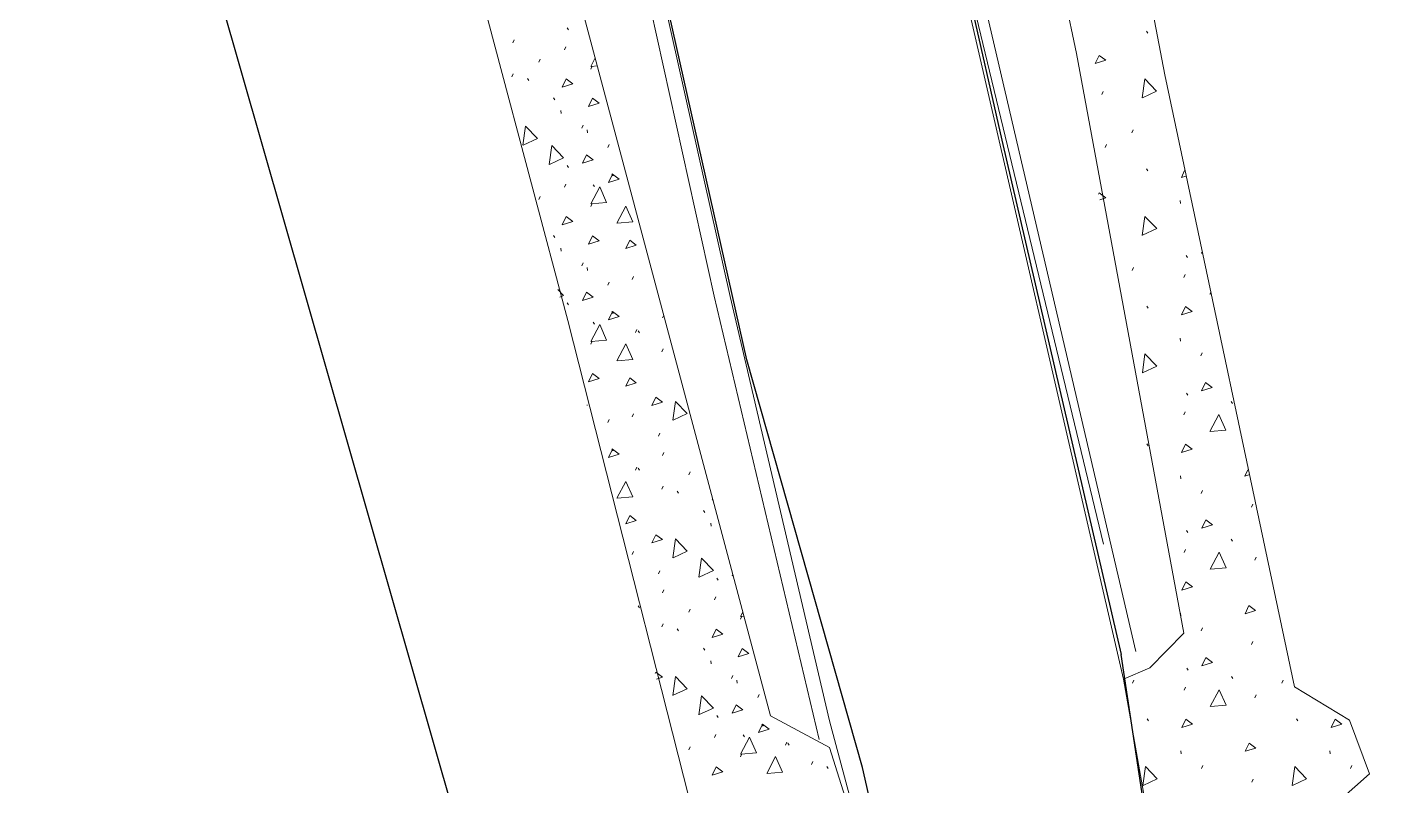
# Model space of a CAD drawing. Header units: metres. Extents: x -703672 to 3951284, y -4124475 to 4104628.
# Drawn here: x 327605.41 to 327642.02, y 4104227.59 to 4104247.85 of the extents above; entities that cross this region are included whole.
import ezdxf

# ---------------------------------------------------------------- set-up
doc = ezdxf.new("R2010")
doc.units = ezdxf.units.M
doc.header["$MEASUREMENT"] = 0
for name, color, linetype, lineweight in [('C-ANNO-TEXT', 7, 'Continuous', 25), ('V-ANNO-PATT', 9, 'Continuous', 0), ('V-ROAD-ASPH', 9, 'Continuous', 0), ('V-ROAD-CURB', 6, 'Continuous', 0), ('V-SITE-FENC', 251, 'FENCE', 0), ('V-SITE-WALK', 7, 'Continuous', 0)]:
    doc.layers.add(name, color=color, linetype=linetype, lineweight=lineweight)
doc.layers.add('ra', color=7, linetype='Continuous')
doc.linetypes.add('FENCE', pattern='A,0.1,-0.01302,[7,dgnlstyle-tsaec.shx,S=0.0001240079365079365,R=0,X=0,Y=0],-0.01302', length=0.12604)

msp = doc.modelspace()

# ---------------------------------------------------------------- linework, layer by layer
at = {"layer": 'C-ANNO-TEXT', "color": 4, "lineweight": 30, "ltscale": 0.6, "elevation": 5.983413176301609}
msp.add_lwpolyline([(327665.5729307538, 4104001.849001709), (327641.232378814, 4104115.978905268), (327619.8861136422, 4104216.068960391), (327591.7260042686, 4104314.452543943), (327580.4504597362, 4104313.59571581), (327573.2267021704, 4104352.255640398), (327528.9121857327, 4104334.941619649), (327474.4079680003, 4104310.967645216), (327379.6999764125, 4104258.140628737), (327339.8195604153, 4104230.764450457), (327333.9914384905, 4104229.543941272), (327219.5630500407, 4104141.476783445), (327182.0491303254, 4104108.423911608), (327140.7227356881, 4104065.652639747), (327137.3190008439, 4104059.241637646), (327124.9503086815, 4104044.794111523), (327127.0686271138, 4104015.680140578)], dxfattribs=at)
at = {"layer": 'C-ANNO-TEXT', "color": 251, "lineweight": 30, "ltscale": 0.6, "elevation": 5.983413176301609}
msp.add_lwpolyline([(327344.4810744388, 4103975.106158198), (327519.4609574685, 4103989.493506075), (327567.1423479246, 4103995.960552649), (327618.4078448146, 4104000.15195829), (327665.5729307538, 4104001.849001709), (327641.232378814, 4104115.978905268), (327619.7443724439, 4104216.564164684), (327591.7260042686, 4104314.452543943), (327580.4504597362, 4104313.59571581), (327573.2267021704, 4104352.255640398), (327529.2050396148, 4104335.056039902), (327475.0566468335, 4104311.252970103), (327380.3080882658, 4104258.479826458), (327339.8195604153, 4104230.764450457), (327333.9914384905, 4104229.543941272), (327219.5630500407, 4104141.476783445), (327181.6303627212, 4104107.99050281), (327140.7227356881, 4104065.652639747), (327137.3190008439, 4104059.241637646), (327124.9503086815, 4104044.794111523), (327127.0686271138, 4104015.680140578), (327148.2210934783, 4104005.32173222), (327237.5672886667, 4103964.986671002)], dxfattribs=at)
at = {"layer": 'ra'}
for p, q in [((327624.6202810477, 4104238.965655241, 9.1), (327615.4579388199, 4104279.803079179, 10.39)), ((327624.3579322091, 4104276.154470859, 10.1), (327631.4267563971, 4104244.840341898, 9.09)), ((327631.4267563971, 4104244.840341898, 9.09), (327634.6134305858, 4104231.095040569, 8.85)), ((327627.710169352, 4104228.075031738, 8.87), (327624.6202810477, 4104238.965655241, 9.1)), ((327636.4703494462, 4104218.797120243, 8.74), (327634.6134305858, 4104231.095040569, 8.85)), ((327638.6210487772, 4104180.420194605, 8.6), (327627.710169352, 4104228.075031738, 8.87))]:
    msp.add_line(p, q, dxfattribs=at)
at = {"layer": 'V-ANNO-PATT'}
for p, q in [((327619.8228595351, 4104247.838883081, 8.711755814883318), (327619.8584595225, 4104247.7855831, 8.71180922561777)), ((327635.2901813942, 4104247.747610587, 8.503937493213712), (327635.3256148184, 4104247.694314892, 8.501661226274287)), ((327618.3702594978, 4104247.439083219, 8.711713886315664), (327618.4058595137, 4104247.518983191, 8.711656716469719)), ((327619.7555594122, 4104247.253583283, 8.71222440178704), (327619.7911594281, 4104247.333583255, 8.712167148922646)), ((327619.0692196125, 4104246.923650911, 8.65399061507668), (327619.1048178011, 4104247.003550908, 8.654350301270348)), ((327618.3499532688, 4104246.533950923, 8.647031704737557), (327618.3855514574, 4104246.61385092, 8.647391390931226)), ((327618.7610592801, 4104246.481083549, 8.712609778101815), (327618.7965592676, 4104246.427783567, 8.7126631631006)), ((327620.4544570433, 4104246.738150916, 8.667156942828932), (327620.4900552317, 4104246.818150914, 8.667516654218439)), ((327634.0972148178, 4104246.060446883, 8.624982458944494), (327634.1326070389, 4104246.140440421, 8.62100947628722)), ((327619.460004138, 4104245.965650941, 8.657476710389915), (327619.4955026513, 4104245.912350942, 8.657801881920108)), ((327619.6587590683, 4104245.629183843, 8.713548041420935), (327619.667659051, 4104245.54928387, 8.713616663640138)), ((327620.2124589494, 4104245.157884005, 8.714081805799509), (327620.2479589653, 4104245.237883978, 8.714024527199442)), ((327620.3576653505, 4104245.113750968, 8.665824377998476), (327620.3665651378, 4104245.03385097, 8.665889135202285)), ((327634.9036056488, 4104245.030530084, 8.570845367773664), (327634.9389979757, 4104245.110423629, 8.566873651734532)), ((327620.9113412964, 4104244.642450983, 8.670986850438474), (327620.9468394893, 4104244.72245098, 8.671345608022591)), ((327634.1872075845, 4104244.640861563, 8.63558204385533), (327634.2225999113, 4104244.720755109, 8.631610327816205)), ((327619.8228587498, 4104244.163584348, 8.714806992113914), (327619.8584587373, 4104244.110284366, 8.714860402848359)), ((327621.0190586619, 4104243.937584426, 8.71530246390666), (327621.0545586494, 4104243.884284444, 8.715355848905439)), ((327635.2940650483, 4104244.07260747, 8.55048950989233), (327635.3294984725, 4104244.019311775, 8.548213242952912)), ((327619.755558627, 4104243.57828455, 8.715275579017636), (327619.7911586429, 4104243.658284522, 8.715218326153234)), ((327620.5217614082, 4104243.648151014, 8.667020302417214), (327620.5573599169, 4104243.594851016, 8.667346427752797)), ((327619.0692284453, 4104243.248351027, 8.653064592391082), (327619.1048266339, 4104243.328251024, 8.653424278584751)), ((327636.1895574967, 4104243.220776284, 8.486647469067634), (327636.1985111154, 4104243.140882738, 8.486919574930049)), ((327620.4544658762, 4104243.062851033, 8.666230920143335), (327620.4900640646, 4104243.14285103, 8.666590631532841)), ((327619.4600129708, 4104242.290351058, 8.65655068770431), (327619.4955114841, 4104242.237051059, 8.656875859234503)), ((327619.6587582831, 4104241.953885109, 8.716599218651531), (327619.6676582657, 4104241.873985137, 8.716667840870727)), ((327636.3546380847, 4104241.755294671, 8.491568192464115), (327636.3901711627, 4104241.701998977, 8.489283611793965)), ((327620.2124581641, 4104241.482585272, 8.717132983030105), (327620.24795818, 4104241.562585244, 8.717075704430037)), ((327620.3576741834, 4104241.438451084, 8.664898355312872), (327620.3665739706, 4104241.358551087, 8.66496311251668)), ((327634.907489303, 4104241.355526967, 8.617397384452289), (327634.9428816298, 4104241.435420512, 8.613425668413157)), ((327620.9113501292, 4104240.9671511, 8.670060827752877), (327620.9468483221, 4104241.047151097, 8.670419585336994)), ((327621.5621580416, 4104241.118485397, 8.717782607561276), (327621.5977580575, 4104241.198485369, 8.717725354696881)), ((327636.2881895512, 4104241.17004195, 8.504576849250192), (327636.3235817724, 4104241.250035489, 8.500603866592918)), ((327619.8228579646, 4104240.488285614, 8.717858169344503), (327619.858457952, 4104240.434985633, 8.717911580078955)), ((327621.0190578767, 4104240.262285692, 8.718353641137256), (327621.0545578641, 4104240.208985711, 8.718407026136035)), ((327635.2979487025, 4104240.397604351, 8.597041526570955), (327635.3333821266, 4104240.344308657, 8.59476525963153)), ((327620.5217702411, 4104239.972851131, 8.666094279731617), (327620.5573687498, 4104239.919551133, 8.6664204050672)), ((327622.3702577948, 4104240.088485752, 8.718845667586002), (327622.4034329025, 4104240.162943309, 8.718792391885046)), ((327621.6509577354, 4104239.698785886, 8.718984073824302), (327621.6865577513, 4104239.778685858, 8.718926903978357)), ((327621.7179163711, 4104239.746851138, 8.677446757180974), (327621.7534148844, 4104239.69355114, 8.677771928711167)), ((327636.1934411509, 4104239.545773165, 8.533199485746259), (327636.2023947695, 4104239.46587962, 8.533471591608667)), ((327620.4544747091, 4104239.387551149, 8.665304897457737), (327620.4900728974, 4104239.467551147, 8.665664608847237)), ((327622.3497889814, 4104239.183351156, 8.683331874870142), (327622.38538717, 4104239.263251154, 8.68369156106381)), ((327636.745722316, 4104239.074511236, 8.493135929987801), (327636.7810148834, 4104239.154504774, 8.489171261061259)), ((327636.3585217387, 4104238.080291553, 8.53812020914274), (327636.3940548168, 4104238.026995859, 8.535835628472583)), ((327620.3576830163, 4104237.763151201, 8.663972332627274), (327620.3589545744, 4104237.751735479, 8.663981584820569)), ((327637.5508194281, 4104237.854309809, 8.441533919107684), (327637.5862528522, 4104237.801014115, 8.439257652168266)), ((327620.9113589621, 4104237.291851216, 8.669134805067273), (327620.946857155, 4104237.371851213, 8.669493562651397)), ((327621.5621572564, 4104237.443186664, 8.720833784791864), (327621.5977572723, 4104237.523186636, 8.72077653192747)), ((327636.2920732054, 4104237.495038833, 8.551128865928817), (327636.3274654266, 4104237.57503237, 8.547155883271536)), ((327622.2609984416, 4104236.927751228, 8.68191657833237), (327622.29659663, 4104237.007751225, 8.682276289721877)), ((327635.3034706929, 4104236.720136998, 8.64348829542751), (327635.3372657808, 4104236.669305539, 8.641317276310154)), ((327621.0190570914, 4104236.586986959, 8.721404818367844), (327621.0545570789, 4104236.533686977, 8.721458203366623)), ((327622.3702570096, 4104236.413187018, 8.721896844816591), (327622.4058570255, 4104236.493086991, 8.721839674970646)), ((327621.6509569502, 4104236.023487153, 8.72203525105489), (327621.686556966, 4104236.103387126, 8.721978081208945)), ((327621.717925204, 4104236.071551254, 8.67652073449537), (327621.7534237172, 4104236.018251257, 8.676845906025562)), ((327623.069064158, 4104235.897751261, 8.689364762523667), (327623.1046623465, 4104235.977651258, 8.689724448717328)), ((327636.1973248051, 4104235.870770047, 8.579751502424884), (327636.2062784237, 4104235.790876502, 8.580023608287291)), ((327622.3497978143, 4104235.508051273, 8.682405852184544), (327622.3853960029, 4104235.587951271, 8.682765538378206)), ((327622.7610567919, 4104235.455187349, 8.722792736602749), (327622.7965567794, 4104235.401887367, 8.722846121601528)), ((327636.7496059701, 4104235.399508118, 8.539687946666426), (327636.7848985375, 4104235.479501656, 8.535723277739883)), ((327623.4598486835, 4104234.939751291, 8.692850857836902), (327623.4953471968, 4104234.886451293, 8.693176029367095)), ((327638.095018187, 4104235.035437529, 8.432089279612455), (327638.1304104081, 4104235.115431067, 8.428116296955181)), ((327623.6587565802, 4104234.603287643, 8.72373099992187), (327623.6676565628, 4104234.523387671, 8.723799622141065)), ((327636.3624053929, 4104234.405288435, 8.584672225821365), (327636.3979384709, 4104234.351992741, 8.582387645151208)), ((327637.5547030822, 4104234.179306692, 8.488085935786309), (327637.5901365064, 4104234.126010997, 8.485809668846883)), ((327621.5621564711, 4104233.767887931, 8.72388496202246), (327621.5977564871, 4104233.847887903, 8.723827709158066)), ((327636.2959568595, 4104233.820035714, 8.597680882607435), (327636.3313490807, 4104233.900029252, 8.59370789995016)), ((327638.1850109537, 4104233.615852209, 8.44268886452329), (327638.2204032805, 4104233.695745755, 8.438717148484159)), ((327622.2610072744, 4104233.252451345, 8.680990555646773), (327622.2966054628, 4104233.332451342, 8.68135026703628)), ((327623.8228562616, 4104233.137688148, 8.724989950614841), (327623.8584562491, 4104233.084388166, 8.725043361349293)), ((327622.3702562244, 4104232.737888285, 8.724948022047187), (327622.4058562402, 4104232.817788258, 8.724890852201241)), ((327623.7555561388, 4104232.55238835, 8.725458537518563), (327623.7911561547, 4104232.632388322, 8.725401284654168)), ((327621.7179340369, 4104232.396251371, 8.675594711809772), (327621.7534325501, 4104232.342951374, 8.675919883339965)), ((327623.0690729909, 4104232.222451378, 8.68843873983807), (327623.1046711794, 4104232.302351374, 8.688798426031731)), ((327622.3498066471, 4104231.83275139, 8.68147982949894), (327622.3854048357, 4104231.912651388, 8.681839515692616)), ((327624.4543104217, 4104232.036951383, 8.701605067590322), (327624.4899086101, 4104232.11695138, 8.701964778979828)), ((327636.2012084592, 4104232.195766929, 8.626303519103502), (327636.2101620778, 4104232.115873384, 8.62657562496591)), ((327622.7610560067, 4104231.779888616, 8.725843913833344), (327622.7965559941, 4104231.726588634, 8.725897298832123)), ((327636.7534896242, 4104231.724505, 8.58623996334505), (327636.7887821916, 4104231.804498538, 8.582275294418508)), ((327623.4598575163, 4104231.264451408, 8.691924835151298), (327623.4953560296, 4104231.211151409, 8.69225000668149)), ((327638.098901841, 4104231.360434411, 8.478641296291073), (327638.1342940623, 4104231.440427949, 8.4746683136338)), ((327623.6587557949, 4104230.92798891, 8.726782177152465), (327623.6676557776, 4104230.848088937, 8.726850799371661)), ((327624.2124556759, 4104230.456689072, 8.727315941531032), (327624.2479556918, 4104230.536689044, 8.727258662930964)), ((327624.3575187289, 4104230.412551435, 8.700272502759859), (327624.3664185161, 4104230.332651437, 8.700337259963668)), ((327634.9191402653, 4104230.330517612, 8.757053434488157), (327634.9545325922, 4104230.410411158, 8.753081718449025)), ((327636.3662890471, 4104230.730285317, 8.631224242499982), (327636.4018221251, 4104230.676989623, 8.628939661829826)), ((327637.5585867363, 4104230.504303573, 8.534637952464927), (327637.5940201605, 4104230.451007878, 8.532361685525508)), ((327638.9052926722, 4104230.330517612, 8.424504205120243), (327638.940684999, 4104230.410411158, 8.420532489081111)), ((327624.9111946748, 4104229.94125145, 8.705434975199864), (327624.9466928677, 4104230.021251447, 8.705793732783981)), ((327636.2998405136, 4104230.145032597, 8.64423289928606), (327636.3352327349, 4104230.225026135, 8.640259916628779)), ((327638.1888946078, 4104229.940849092, 8.489240881201908), (327638.2242869347, 4104230.020742637, 8.485269165162777)), ((327623.8228554763, 4104229.462389415, 8.728041127845437), (327623.8584554638, 4104229.409089433, 8.728094538579882)), ((327635.3095996649, 4104229.372594998, 8.736697576606822), (327635.345033089, 4104229.319299303, 8.734421309667397)), ((327639.2957520717, 4104229.372594998, 8.404148347238909), (327639.3311854958, 4104229.319299303, 8.40187208029949)), ((327623.7555553536, 4104228.877089616, 8.728509714749158), (327623.7911553695, 4104228.957089589, 8.728452461884764)), ((327624.5216147866, 4104228.946951481, 8.701468427178604), (327624.5572132953, 4104228.893651483, 8.701794552514187)), ((327625.0190553885, 4104229.236389492, 8.728536599638183), (327625.0545553759, 4104229.183089511, 8.728589984636962)), ((327623.0690818237, 4104228.547151494, 8.687512717152472), (327623.1046800123, 4104228.627051491, 8.687872403346134)), ((327625.6509552472, 4104228.672889686, 8.729167032325229), (327625.6865552631, 4104228.752789658, 8.72910986247929)), ((327625.7177609166, 4104228.720951488, 8.71282090462796), (327625.7532594299, 4104228.66765149, 8.713146076158154)), ((327624.4543192546, 4104228.3616515, 8.700679044904724), (327624.4899174429, 4104228.441651497, 8.701038756294224)), ((327626.3496335269, 4104228.157451506, 8.718706022317122), (327626.3852317155, 4104228.237351504, 8.719065708510797)), ((327636.2050921133, 4104228.520763812, 8.672855535782126), (327636.2140457319, 4104228.440870266, 8.673127641644534)), ((327640.1912445201, 4104228.520763812, 8.340306306414213), (327640.2001981387, 4104228.440870266, 8.340578412276628)), ((327626.761055089, 4104228.104589882, 8.729924517873087), (327626.7965550764, 4104228.051289901, 8.729977902871866)), ((327636.7573732784, 4104228.049501882, 8.632791980023669), (327636.7926658458, 4104228.12949542, 8.628827311097126)), ((327640.7435256852, 4104228.049501882, 8.300242750655762), (327640.7788182526, 4104228.12949542, 8.29627808172922)), ((327638.1027854952, 4104227.685431294, 8.525193312969698), (327638.1381777164, 4104227.765424832, 8.521220330312424))]:
    msp.add_line(p, q, dxfattribs=at)
at = {"layer": 'V-ANNO-PATT', "extrusion": (0.00028698847823175, 0.0005419027931895204, 0.9999998119894705), "elevation": 2326.838875666718, "flags": 128}
msp.add_lwpolyline([(327620.4361670233, 4104246.151386664), (327620.5567016111, 4104246.378984713)], dxfattribs=at)
at = {"layer": 'V-ANNO-PATT', "extrusion": (0.08313059167302338, 0.01271018280091568, 0.9964576037048744), "flags": 128}
for points, elevation in [([(4007582.284732509, -940831.877603349), (4007582.488159601, -940832.0163248986), (4007582.329729919, -940832.1718370711), (4007582.284732509, -940831.877603349)], 79410.72847129569), ([(4007567.148777212, -940833.6177581435), (4007567.352204305, -940833.7564796932), (4007567.193774623, -940833.9119918657), (4007567.148777212, -940833.6177581435)], 79410.72847129562), ([(4007563.515402994, -940833.0642042874), (4007563.718830086, -940833.2029258366), (4007563.560400403, -940833.3584380092), (4007563.515402994, -940833.0642042874)], 79410.72847129568)]:
    msp.add_lwpolyline(points, dxfattribs=dict(at, elevation=elevation))
at = {"layer": 'V-ANNO-PATT', "extrusion": (-0.0001854080895330974, -1.576901063477069e-05, 0.9999999826875893), "elevation": -116.7506210315606, "flags": 128}
msp.add_lwpolyline([(327620.6254758337, 4104246.822677901), (327620.4570435461, 4104246.808352687)], dxfattribs=at)
at = {"layer": 'V-ANNO-PATT', "extrusion": (-0.0002573566136156195, 0.0008301845641551851, 0.9999996222805101), "flags": 128}
for points, elevation in [([(327619.6848520285, 4104244.898610656), (327619.7913520284, 4104245.120610655), (327619.9689520284, 4104244.987410656), (327619.6848520285, 4104244.898610656)], 3331.679827667816), ([(327619.6848520284, 4104241.223310656), (327619.7913520283, 4104241.445310657), (327619.9689520284, 4104241.312110656), (327619.6848520284, 4104241.223310656)], 3331.67982766782), ([(327621.3777520281, 4104240.588510657), (327621.4842520286, 4104240.810510656), (327621.6618520286, 4104240.677310656), (327621.3777520281, 4104240.588510657)], 3331.679827667821), ([(327621.3777520282, 4104236.913210656), (327621.4842520284, 4104237.135210657), (327621.6618520284, 4104237.002010656), (327621.3777520282, 4104236.913210656)], 3331.679827667823), ([(327621.3777520282, 4104233.237910656), (327621.4842520283, 4104233.459910656), (327621.6618520283, 4104233.326710657), (327621.3777520282, 4104233.237910656)], 3331.679827667828), ([(327623.6848520287, 4104230.197410657), (327623.7913520284, 4104230.419410655), (327623.9689520284, 4104230.286210658), (327623.6848520287, 4104230.197410657)], 3331.679827667831), ([(327623.6848520284, 4104226.522110656), (327623.7913520281, 4104226.744110657), (327623.9689520281, 4104226.610910656), (327623.6848520284, 4104226.522110656)], 3331.679827667833)]:
    msp.add_lwpolyline(points, dxfattribs=dict(at, elevation=elevation))
at = {"layer": 'V-ANNO-PATT', "extrusion": (0.08313059170457279, 0.0127101827992033, 0.9964576037022641), "flags": 128}
for points, elevation in [([(4007581.192622542, -940832.9815926661), (4007581.683729997, -940833.1276264943), (4007581.311180758, -940833.3925370908), (4007581.194338219, -940832.9902498284)], 79410.72847460423), ([(4007577.559248324, -940832.4280388098), (4007578.050355778, -940832.5740726374), (4007577.677806538, -940832.8389832339), (4007577.560964001, -940832.4366959718)], 79410.72847460424), ([(4007573.925874105, -940831.8744849534), (4007574.416981558, -940832.0205187808), (4007574.044432319, -940832.2854293777), (4007573.92758978, -940831.8831421152)], 79410.7284746043), ([(4007563.025751445, -940830.2138233837), (4007563.516858901, -940830.3598572116), (4007563.144309663, -940830.6247678078), (4007563.027467124, -940830.2224805458)], 79410.72847460436), ([(4007562.423293027, -940834.1681936058), (4007562.914400483, -940834.3142274339), (4007562.541851243, -940834.5791380301), (4007562.425008705, -940834.1768507683)], 79410.72847460439)]:
    msp.add_lwpolyline(points, dxfattribs=dict(at, elevation=elevation))
at = {"layer": 'V-ANNO-PATT', "extrusion": (-0.009538053573675986, -0.0002519698541415037, 0.9999544799865734), "flags": 128}
for points, elevation in [([(327605.5721370104, 4104244.819276902), (327605.6786370101, 4104245.041276903), (327605.8562370103, 4104244.908076902), (327605.5721370104, 4104244.819276902)], -4150.341136002254), ([(327605.5721370103, 4104241.143976903), (327605.6786370104, 4104241.365976903), (327605.8562370104, 4104241.232776902), (327605.5721370103, 4104241.143976903)], -4150.341136002263), ([(327605.5721370103, 4104237.468676902), (327605.6786370101, 4104237.690676902), (327605.8562370103, 4104237.557476902), (327605.5721370103, 4104237.468676902)], -4150.341136002265), ([(327609.5721370103, 4104230.118076903), (327609.6786370105, 4104230.340076903), (327609.8562370104, 4104230.206876903), (327609.5721370103, 4104230.118076903)], -4150.34113600228)]:
    msp.add_lwpolyline(points, dxfattribs=dict(at, elevation=elevation))
at = {"layer": 'V-ANNO-PATT', "extrusion": (-0.0002573566138975752, 0.0008301845659997338, 0.9999996222805085), "flags": 128}
for points, elevation in [([(327618.6339520282, 4104243.350410653), (327618.7043520283, 4104243.857910655), (327619.0223520283, 4104243.529510654), (327618.6422520285, 4104243.353410655)], 3331.679835145926), ([(327622.6339520287, 4104235.999810656), (327622.7043520283, 4104236.507310652), (327623.0223520284, 4104236.178910654), (327622.6422520285, 4104236.002810654)], 3331.679835145916), ([(327622.6339520284, 4104232.324510655), (327622.7043520286, 4104232.832010655), (327623.0223520287, 4104232.503610655), (327622.6422520285, 4104232.327510655)], 3331.679835145912), ([(327622.6339520287, 4104228.649210656), (327622.7043520286, 4104229.156710654), (327623.0223520284, 4104228.828310655), (327622.6422520285, 4104228.652210655)], 3331.679835145908)]:
    msp.add_lwpolyline(points, dxfattribs=dict(at, elevation=elevation))
at = {"layer": 'V-ANNO-PATT', "extrusion": (-0.00953805357314515, -0.0002519698559477754, 0.999954479986578), "flags": 128}
for points, elevation in [([(327604.5212370121, 4104243.271076899), (327604.5916370121, 4104243.778576898), (327604.9096370122, 4104243.450176899), (327604.529537012, 4104243.274076901)], -4150.341143241727), ([(327608.5212370123, 4104232.245176899), (327608.5916370122, 4104232.7526769), (327608.9096370121, 4104232.424276899), (327608.5295370122, 4104232.2481769)], -4150.341143241725), ([(327608.521237012, 4104228.5698769), (327608.5916370124, 4104229.0773769), (327608.9096370122, 4104228.748976899), (327608.5295370124, 4104228.5728769)], -4150.341143241726)]:
    msp.add_lwpolyline(points, dxfattribs=dict(at, elevation=elevation))
at = {"layer": 'V-ANNO-PATT', "extrusion": (-0.0002573566136341247, 0.0008301845642226419, 0.9999996222805101), "flags": 128}
for points, elevation in [([(327620.2215520282, 4104242.873910658), (327620.3281520283, 4104243.095910655), (327620.5057520284, 4104242.962710658), (327620.2215520282, 4104242.873910658)], 3331.679827938616), ([(327620.2215520282, 4104239.198610657), (327620.3281520283, 4104239.420610657), (327620.5057520282, 4104239.287410657), (327620.2215520282, 4104239.198610657)], 3331.679827938618), ([(327624.2215520281, 4104228.172710658), (327624.3281520282, 4104228.394710657), (327624.5057520281, 4104228.261510658), (327624.2215520281, 4104228.172710658)], 3331.679827938628)]:
    msp.add_lwpolyline(points, dxfattribs=dict(at, elevation=elevation))
at = {"layer": 'V-ANNO-PATT', "extrusion": (-0.009538053572428973, -0.0002519698539328901, 0.9999544799865853), "flags": 128}
for points, elevation in [([(327606.1088370142, 4104242.794576903), (327606.2154370143, 4104243.016576903), (327606.3930370143, 4104242.883376902), (327606.1088370142, 4104242.794576903)], -4150.341134737505), ([(327606.1088370141, 4104239.119276903), (327606.2154370141, 4104239.341276903), (327606.3930370142, 4104239.208076902), (327606.1088370141, 4104239.119276903)], -4150.341134737514), ([(327606.1088370141, 4104235.443976904), (327606.2154370142, 4104235.665976902), (327606.3930370143, 4104235.532776901), (327606.1088370141, 4104235.443976904)], -4150.341134737519), ([(327610.1088370142, 4104228.093376902), (327610.2154370144, 4104228.315376901), (327610.3930370144, 4104228.182176904), (327610.1088370142, 4104228.093376902)], -4150.341134737531)]:
    msp.add_lwpolyline(points, dxfattribs=dict(at, elevation=elevation))
at = {"layer": 'V-ANNO-PATT', "extrusion": (0.02040010348822041, 0.04276295843854989, 0.9988769519631799), "elevation": 182201.8880689805, "flags": 128}
msp.add_lwpolyline([(1471438.665381935, -3841071.951078088), (1471438.665381934, -3841072.153436734)], dxfattribs=at)
at = {"layer": 'V-ANNO-PATT', "extrusion": (-0.000257356613712648, 0.0008301845656943746, 0.9999996222805089), "flags": 128}
for points, elevation in [([(327620.4435520288, 4104241.782810658), (327620.6833520288, 4104242.235610657), (327620.8698520285, 4104241.81831066), (327620.4524520286, 4104241.782810658)], 3331.679833953243), ([(327620.4435520288, 4104238.107510658), (327620.6833520288, 4104238.560310658), (327620.8698520288, 4104238.14301066), (327620.4524520286, 4104238.107510658)], 3331.679833953237), ([(327624.4435520291, 4104227.08161066), (327624.6833520285, 4104227.534410659), (327624.8698520286, 4104227.117110658), (327624.452452029, 4104227.08161066)], 3331.67983395323)]:
    msp.add_lwpolyline(points, dxfattribs=dict(at, elevation=elevation))
at = {"layer": 'V-ANNO-PATT', "extrusion": (0.07931821449557586, 0.02488454115232412, 0.9965386999313536), "elevation": 128128.1915884893, "flags": 128}
msp.add_lwpolyline([(3817968.199363203, -1535859.818793156), (3817968.199363203, -1535859.694935453)], dxfattribs=at)
at = {"layer": 'V-ANNO-PATT', "extrusion": (0.0831305916514484, 0.01271018280009426, 0.9964576037066849), "elevation": 79410.72846085572, "flags": 128}
msp.add_lwpolyline([(4007578.821872899, -940831.4404640138), (4007578.854757889, -940831.4628890343), (4007578.696328204, -940831.6184012066), (4007578.67002995, -940831.4464394554)], dxfattribs=at)
at = {"layer": 'V-ANNO-PATT', "extrusion": (-0.00953805357382679, -0.0002519698557325262, 0.9999544799865715), "flags": 128}
for points, elevation in [([(327606.3308370102, 4104241.703476896), (327606.5706370102, 4104242.156276895), (327606.75713701, 4104241.738976896), (327606.3397370102, 4104241.703476896)], -4150.34114258161), ([(327606.3308370099, 4104238.028176896), (327606.5706370102, 4104238.480976895), (327606.75713701, 4104238.063676896), (327606.33973701, 4104238.028176896)], -4150.341142581609), ([(327606.33083701, 4104234.352876897), (327606.5706370102, 4104234.805676896), (327606.7571370099, 4104234.388376895), (327606.33973701, 4104234.352876897)], -4150.341142581611), ([(327610.3308370101, 4104227.002276897), (327610.57063701, 4104227.455076896), (327610.7571370102, 4104227.037776896), (327610.3397370102, 4104227.002276897)], -4150.341142581611)]:
    msp.add_lwpolyline(points, dxfattribs=dict(at, elevation=elevation))
at = {"layer": 'V-ANNO-PATT', "extrusion": (0.02042669738154843, 0.04277844839587334, 0.998875745219056), "elevation": 182274.0811524705, "flags": 128}
msp.add_lwpolyline([(1472843.22990284, -3840528.052275595), (1472843.22990284, -3840528.078580621)], dxfattribs=at)
at = {"layer": 'V-ANNO-PATT', "extrusion": (0.0793219318419409, 0.02487694637947801, 0.9965385936669464), "elevation": 128098.2120464572, "flags": 128}
msp.add_lwpolyline([(3818121.062527788, -1535476.860869489), (3818121.062527788, -1535476.844761449)], dxfattribs=at)
at = {"layer": 'V-ANNO-PATT', "extrusion": (-0.009538053573720746, -0.0002519698566769701, 0.9999544799865724), "elevation": -4150.341146423097, "flags": 128}
msp.add_lwpolyline([(327604.7537725723, 4104239.935838792), (327604.9096370107, 4104239.774876899), (327604.806620944, 4104239.727149645)], dxfattribs=at)
at = {"layer": 'V-ANNO-PATT', "extrusion": (0.02335010752993843, 0.04432896156103208, 0.9987440691414698), "elevation": 189595.5298386543, "flags": 128}
msp.add_lwpolyline([(1622878.47566723, -3779213.796452694), (1622878.47566723, -3779213.833948007)], dxfattribs=at)
at = {"layer": 'V-ANNO-PATT', "extrusion": (0.08360767934146693, 0.007135626824229278, 0.996473200234186), "elevation": 56687.72050170993, "flags": 128}
msp.add_lwpolyline([(4061512.781676372, -673081.2612212015), (4061512.781676373, -673081.2458036697)], dxfattribs=at)
at = {"layer": 'V-ANNO-PATT', "extrusion": (0.08313059169699821, 0.01271018283303596, 0.9964576037024646), "flags": 128}
for points, elevation in [([(4007575.297743874, -940833.1482210621), (4007575.501170964, -940833.2869426117), (4007575.342741282, -940833.4424547841), (4007575.297743874, -940833.1482210621)], 79410.72861098008), ([(4007571.664369653, -940832.5946672045), (4007571.867796745, -940832.7333887542), (4007571.709367064, -940832.8889009267), (4007571.664369653, -940832.5946672045)], 79410.72861097996), ([(4007568.030995434, -940832.0411133462), (4007568.234422525, -940832.1798348957), (4007568.075992845, -940832.3353470686), (4007568.030995434, -940832.0411133462)], 79410.72861097983), ([(4007564.397621215, -940831.4875594883), (4007564.601048308, -940831.626281038), (4007564.442618625, -940831.7817932103), (4007564.397621215, -940831.4875594883)], 79410.72861097976), ([(4007563.795162796, -940835.4419297108), (4007563.998589887, -940835.5806512596), (4007563.840160204, -940835.7361634326), (4007563.795162796, -940835.4419297108)], 79410.72861097977)]:
    msp.add_lwpolyline(points, dxfattribs=dict(at, elevation=elevation))
at = {"layer": 'V-ANNO-PATT', "extrusion": (0.08313059171211534, 0.01271018282348986, 0.9964576037013251), "flags": 128}
for points, elevation in [([(4007573.215437263, -940833.3732916303), (4007573.418849293, -940833.5121120394), (4007573.26041961, -940833.6676242114), (4007573.215437263, -940833.3732916303)], 79410.72857675333), ([(4007569.582063044, -940832.8197377735), (4007569.785475072, -940832.9585581813), (4007569.627045393, -940833.114070354), (4007569.582063044, -940832.8197377735)], 79410.72857675327), ([(4007565.948688826, -940832.2661839154), (4007566.152100855, -940832.405004324), (4007565.993671173, -940832.5605164968), (4007565.948688826, -940832.2661839154)], 79410.7285767532)]:
    msp.add_lwpolyline(points, dxfattribs=dict(at, elevation=elevation))
at = {"layer": 'V-ANNO-PATT', "extrusion": (-0.009538053572604316, -0.0002519698575702664, 0.9999544799865828), "flags": 128}
for points, elevation in [([(327607.2650370139, 4104236.833876896), (327607.3715370141, 4104237.055876897), (327607.5491370139, 4104236.922676896), (327607.2650370139, 4104236.833876896)], -4150.341149723627), ([(327607.2650370139, 4104233.158576896), (327607.371537014, 4104233.380576896), (327607.5491370139, 4104233.247376896), (327607.2650370139, 4104233.158576896)], -4150.341149723617)]:
    msp.add_lwpolyline(points, dxfattribs=dict(at, elevation=elevation))
at = {"layer": 'V-ANNO-PATT', "extrusion": (0.08313059171060738, 0.01271018280557316, 0.9964576037016796), "flags": 128}
for points, elevation in [([(4007572.103543769, -940833.4275937284), (4007572.515061098, -940833.7328565165), (4007572.074431799, -940833.8543775533), (4007572.1022033, -940833.4363922024)], 79410.72850272503), ([(4007568.470169552, -940832.8740398716), (4007568.881686878, -940833.1793026592), (4007568.441057581, -940833.3008236967), (4007568.468829082, -940832.8828383458)], 79410.728502725), ([(4007564.836795333, -940832.3204860152), (4007565.248312659, -940832.625748803), (4007564.807683363, -940832.7472698399), (4007564.835454863, -940832.3292844892)], 79410.72850272505)]:
    msp.add_lwpolyline(points, dxfattribs=dict(at, elevation=elevation))
at = {"layer": 'V-ANNO-PATT', "extrusion": (0.02040010333477705, 0.04276295831059043, 0.9988769519717918), "elevation": 182201.5410755507, "flags": 128}
msp.add_lwpolyline([(1471433.690377641, -3841065.486152227), (1471433.69037764, -3841065.674839984)], dxfattribs=at)
at = {"layer": 'V-ANNO-PATT', "extrusion": (0.07931821446006893, 0.0248845412431627, 0.9965386999319112), "elevation": 128128.0882733998, "flags": 128}
msp.add_lwpolyline([(3817960.071412534, -1535859.048385222), (3817960.071412533, -1535858.932895062)], dxfattribs=at)
at = {"layer": 'V-ANNO-PATT', "extrusion": (0.0002756076639213948, 0.0005745056835720697, 0.9999997969917971), "elevation": 2456.925286483438, "flags": 128}
msp.add_lwpolyline([(327623.6786094405, 4104234.490085162), (327623.6948229037, 4104234.523882207)], dxfattribs=at)
at = {"layer": 'V-ANNO-PATT', "extrusion": (1.941114167528738e-06, 6.067260821762714e-07, 0.9999999999979321), "elevation": 11.84932593653229, "flags": 128}
msp.add_lwpolyline([(327623.716715714, 4104235.231556459), (327623.693439162, 4104235.224281002)], dxfattribs=at)
at = {"layer": 'V-ANNO-PATT', "extrusion": (0.0002757242847520986, 0.0005742096135346212, 0.9999997971296987), "elevation": 2455.749157532276, "flags": 128}
msp.add_lwpolyline([(327624.2152969176, 4104232.466090358), (327624.2331291748, 4104232.50322692)], dxfattribs=at)
at = {"layer": 'V-ANNO-PATT', "extrusion": (1.858052287685825e-06, 5.805593970982892e-07, 0.9999999999981054), "elevation": 11.71653748580708, "flags": 128}
msp.add_lwpolyline([(327624.2557321465, 4104233.207578602), (327624.2301394845, 4104233.199582024)], dxfattribs=at)
at = {"layer": 'V-ANNO-PATT', "extrusion": (0.0002869884785420904, 0.0005419027933123416, 0.9999998119894704), "elevation": 2326.845291740099, "flags": 128}
msp.add_lwpolyline([(327624.4361597872, 4104231.450186095), (327624.5002364753, 4104231.571178166)], dxfattribs=at)
at = {"layer": 'V-ANNO-PATT', "extrusion": (-0.0001854080896001396, -1.576901040672698e-05, 0.9999999826875893), "elevation": -116.7378957905306, "flags": 128}
msp.add_lwpolyline([(327624.5425055702, 4104232.114426597), (327624.4570426577, 4104232.107157954)], dxfattribs=at)
at = {"layer": 'V-ANNO-PATT', "extrusion": (-0.009538053571654324, -0.0002519698562931466, 0.9999544799865923), "elevation": -4150.34114417078, "flags": 128}
msp.add_lwpolyline([(327607.3538783822, 4104229.66846735), (327607.3715370168, 4104229.705276898), (327607.5491370169, 4104229.572076897), (327607.3908197327, 4104229.522592297)], dxfattribs=at)
at = {"layer": 'V-ROAD-ASPH'}
msp.add_line((327634.6815033066, 4104230.437879375, 8.81167698896494), (327636.6644803903, 4104219.200016781, 8.677826116855286), dxfattribs=at)
for points in [[(327545.6776440458, 4104393.844419059, 11.60103793112685), (327551.6053859835, 4104388.157086761, 11.28265608284813), (327551.866188814, 4104388.277533054, 11.48714848772723), (327561.5617461839, 4104377.128241092, 11.62758134409341), (327571.2140846325, 4104366.371468716, 11.83369146749614), (327580.8081909284, 4104355.33742192, 12.05610804179004), (327593.6512495122, 4104340.267879379, 12.21340995282064), (327604.3665893337, 4104326.679570617, 12.37090437988488), (327605.0587521694, 4104324.918734537, 12.23581228284078), (327608.3723022252, 4104310.45951558, 11.72074086284321), (327612.7307686614, 4104291.280305272, 10.86206358534774), (327616.209735817, 4104275.830899935, 10.16512776060588), (327620.8963275522, 4104255.376996122, 9.420377932514569), (327624.1725616721, 4104240.662983941, 9.035682751651564), (327626.8244489222, 4104229.32452101, 8.753761458153477), (327630.2040918734, 4104216.720243196, 8.705308734624602), (327633.6314691242, 4104202.1561224, 8.600880529120104), (327636.9623954149, 4104187.359370132, 8.568570600500294), (327641.2665934922, 4104168.093043041, 8.56142337851989), (327641.3028336706, 4104168.125253158, 8.546695950080796), (327646.0193981255, 4104147.293678476, 8.526043255158406), (327650.7784838676, 4104125.693840352, 8.506613336364921)], [(327634.6815033066, 4104230.437879375, 8.81167698896494), (327630.0397217817, 4104250.541200002, 9.193173704343778), (327627.411606596, 4104262.953511253, 9.584379279131959), (327623.0473705745, 4104282.187331326, 10.35324319421885), (327618.6070344378, 4104301.59772497, 11.31926376384441), (327615.9345406293, 4104313.871799823, 11.85906222291339), (327612.785159141, 4104328.138254461, 12.32336611977837)]]:
    msp.add_polyline3d(points, dxfattribs=at)
at = {"layer": 'V-ROAD-CURB'}
msp.add_polyline3d([(327634.1418250491, 4104234.042129998, 8.720784855226412), (327630.2076892954, 4104250.385668741, 9.300676688487442), (327627.5031030337, 4104262.883715252, 9.617662500913802), (327623.2154040917, 4104282.035993233, 10.43486229811683), (327618.8305003705, 4104301.593934076, 9.774704890955007), (327616.0579467553, 4104313.710277265, 11.89176331118698), (327612.9828347019, 4104328.203550458, 12.41259515597271)], dxfattribs=at)
at = {"layer": 'V-SITE-FENC', "linetype": 'FENCE', "ltscale": 40}
for points in [[(327545.547441175, 4104393.412876639, 11.43834134422751), (327551.607010795, 4104388.130776424, 11.28056574347428), (327561.3283379253, 4104376.91662849, 11.54748295468659), (327570.922151754, 4104366.197910784, 11.69591707369243), (327580.4718022981, 4104355.121179178, 11.91457435128209), (327593.3128761334, 4104339.905838037, 12.05307271873328), (327604.2086418191, 4104326.083364103, 12.32800848056525), (327607.9558939575, 4104310.645477217, 11.86938047110023), (327612.440726769, 4104291.087358113, 10.90475370078332), (327615.8848167598, 4104275.56557191, 10.19509253935128), (327620.5402987953, 4104255.232008491, 9.51841273953113), (327623.7450095405, 4104240.669394692, 9.061680221941344), (327626.5502682782, 4104228.823537336, 8.666269971853971)], [(327635.0101027397, 4104231.173623913, 8.651960852834726), (327630.5094212765, 4104250.445964918, 9.30048259397995), (327627.8445106007, 4104262.834284467, 9.585193018996321), (327623.4906418931, 4104281.919309004, 10.39692434221107), (327618.9585058, 4104301.337671814, 11.2680540311025), (327616.2521715866, 4104313.714368809, 11.87479612993063), (327611.8729481016, 4104334.825224972, 12.68827721525631)]]:
    msp.add_polyline3d(points, dxfattribs=at)
at = {"layer": 'V-SITE-WALK', "linetype": 'Continuous'}
for p, q in [((327629.4160130035, 4104266.45001167, 8.620038574532053), (327633.4203292003, 4104247.151477, 8.611961112317353)), ((327635.7837597805, 4104246.583200847, 8.640319357229231), (327631.9530139529, 4104266.549047797, 8.669760149952737)), ((327635.3790707954, 4104230.739886301, 8.758196632588529), (327634.6815033067, 4104230.437879375, 8.811676988945536)), ((327626.824389921, 4104228.613289775, 8.77364921901409), (327629.1930278625, 4104221.11678804, 8.720351011106303))]:
    msp.add_line(p, q, dxfattribs=at)
at = {"layer": 'V-SITE-WALK', "linetype": 'Continuous', "extrusion": (0.03766333678834076, 0.01339854108487646, 0.9992006566044506), "elevation": 67339.2970117246, "flags": 128}
msp.add_lwpolyline([(3757038.501565494, -1682948.44110874), (3757022.945204327, -1682945.949432293), (3757022.382740522, -1682944.782988418)], dxfattribs=at)
at = {"layer": 'V-SITE-WALK', "linetype": 'Continuous'}
for points in [[(327626.824389921, 4104228.613289775, 8.77364921901409), (327625.2561520116, 4104229.451118715, 8.728060840389034), (327619.4501126573, 4104251.252507569, 8.803298414241524), (327614.7025987633, 4104269.79095037, 8.67621324839287), (327608.5196905264, 4104290.34422361, 8.818929601866579)], [(327605.9866712569, 4104289.608725782, 8.677586881430095), (327612.109864394, 4104269.385375657, 8.669529167874138), (327614.9921963979, 4104258.282844023, 8.672983442350137), (327619.8444792965, 4104240.021477795, 8.701575192963091), (327623.9635655499, 4104223.769259268, 8.716803132381933), (327629.1930278622, 4104221.116788041, 8.720351011116342), (327629.7788174287, 4104218.050995348, 8.702194388928), (327624.8927000593, 4104216.878444667, 7.719996306563232), (327623.967731258, 4104219.73756409, 7.49789684724422)], [(327638.6633760933, 4104225.616791495, 8.647131440942161), (327641.2500000384, 4104227.904216047, 8.1842487446808), (327640.708729647, 4104229.338935295, 8.186216723047565), (327639.2460311029, 4104230.231002263, 8.646946248021067), (327635.7837597805, 4104246.583200847, 8.640319357229231)]]:
    msp.add_polyline3d(points, dxfattribs=at)

doc.saveas('drawing.dxf')
